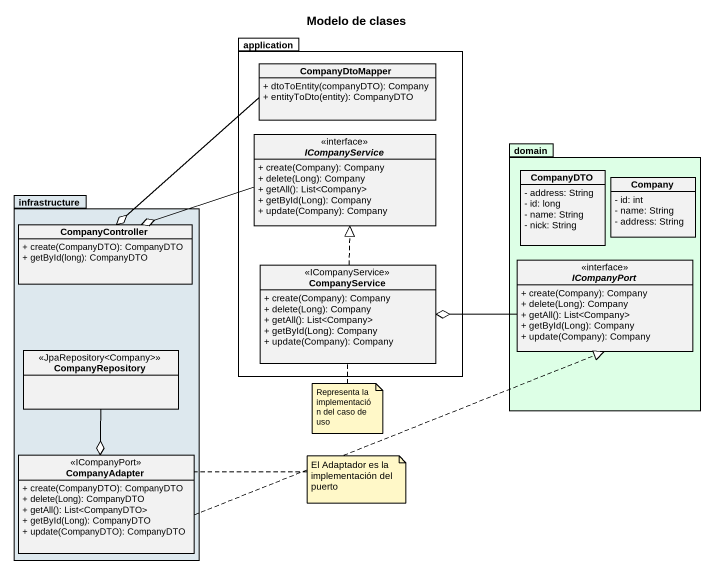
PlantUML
@startuml
title Modelo de clases
hide circle
hide empty members
skinparam classAttributeIconSize 0
package application #FFFFFF {
  class CompanyDtoMapper {
    + dtoToEntity(companyDTO): Company
    + entityToDto(entity): CompanyDTO
  }
  interface ICompanyService <<interface>> {
    + create(Company): Company
    + delete(Long): Company
    + getAll(): List<Company>
    + getById(Long): Company
    + update(Company): Company
  }
  class CompanyService <<ICompanyService>> {
    + create(Company): Company
    + delete(Long): Company
    + getAll(): List<Company>
    + getById(Long): Company
    + update(Company): Company
  }
}
package domain #DDFFE6 {
  class CompanyDTO {
    - address: String
    - id: long
    - name: String
    - nick: String
  }
  class Company {
    - id: int
    - name: String
    - address: String
  }
  interface ICompanyPort <<interface>> {
    + create(Company): Company
    + delete(Long): Company
    + getAll(): List<Company>
    + getById(Long): Company
    + update(Company): Company
  }
}
package infrastructure #DDE8EE {
  class CompanyController {
    + create(CompanyDTO): CompanyDTO
    + getById(long): CompanyDTO
  }
  class CompanyRepository <<JpaRepositoryCompany>>
  class CompanyAdapter <<ICompanyPort>> {
    + create(CompanyDTO): CompanyDTO
    + delete(Long): CompanyDTO
    + getAll(): List<CompanyDTO>
    + getById(Long): CompanyDTO
    + update(CompanyDTO): CompanyDTO
  }
}
CompanyDtoMapper --o CompanyController
ICompanyService -left-o CompanyController
CompanyService .up.|> ICompanyService
ICompanyPort -left-o CompanyService
CompanyRepository --o CompanyAdapter
CompanyAdapter .right.|> ICompanyPort
note bottom of CompanyService : Representa la implementación del caso de uso
note right of CompanyAdapter : El Adaptador es la implementación del puerto
@enduml
